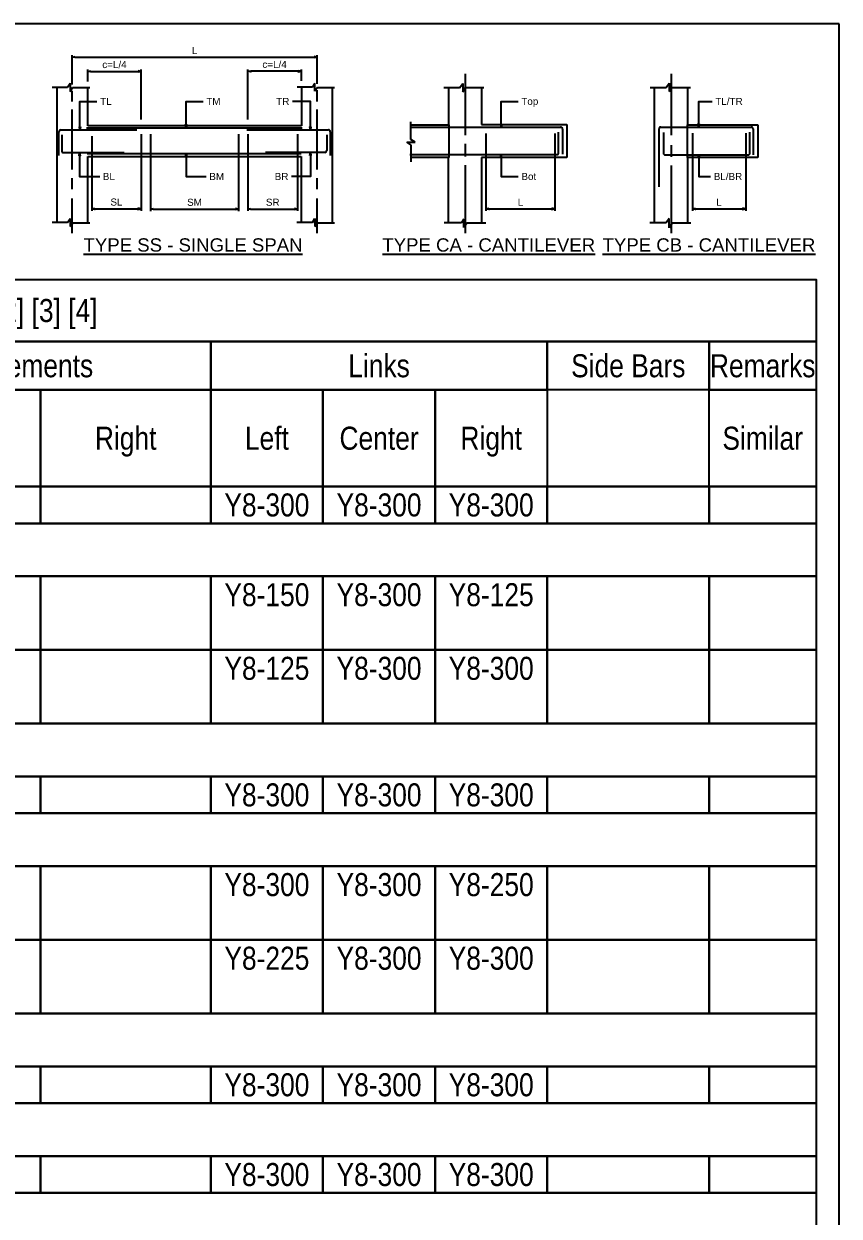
# Model space of a CAD drawing. Extents: x 0 to 206258, y -403073 to 0.
# Drawn here: x 128828 to 132369, y -185036 to -179854 of the extents above; entities that cross this region are included whole.
import ezdxf
from ezdxf.enums import TextEntityAlignment as Align

# ---------------------------------------------------------------- set-up
doc = ezdxf.new("R2010")
doc.units = 0
doc.header["$LTSCALE"] = 1000
for name, color, linetype in [('1', 1, 'Continuous'), ('3', 3, 'Continuous'), ('DIMENSION', 4, 'Continuous'), ('Dimension Line', 5, 'Continuous'), ('INFORMATION', 4, 'Continuous'), ('SHADOW-253', 253, 'Continuous'), ('T200', 231, 'Continuous')]:
    doc.layers.add(name, color=color, linetype=linetype)
for name, color, linetype, true_color in [('Quantity Table Line', 171, 'Continuous', 0xaaaaff), ('Quantity Table Line 2', 171, 'Continuous', 0xaaaaff), ('Quantity Table Text', 8, 'Continuous', 0x414141)]:
    doc.layers.add(name, color=color, linetype=linetype, true_color=true_color)
doc.styles.add('Dimension Text', font='ARIALN.TTF', dxfattribs={"height": 100})
doc.styles.add('Quantity Table Text', font='ARIALN.TTF', dxfattribs={"height": 100})
doc.styles.get("Standard").update_dxf_attribs({"font": 'arial.ttf', "height": 1})
doc.dimstyles.get("Standard").update_dxf_attribs({"dimtxt": 100, "dimasz": 30, "dimexe": 48.3, "dimexo": 103.5, "dimgap": 30, "dimtad": 1, "dimtoh": 1, "dimdec": 1, "dimdsep": 46, "dimtxsty": 'Dimension Text', "dimblk": 'PCDIM_TICK', "dimcen": 0.09, "dimclrd": 5, "dimclre": 5, "dimclrt": 5, "dimadec": 1, "dimazin": 0, "dimtp": 1, "dimtm": 1, "dimtfac": 1, "dimtdec": 4, "dimtofl": 0, "dimtmove": 0, "dimatfit": 3, "dimfxl": 1, "dimtolj": 1, "dimtzin": 0, "dimarcsym": 0})

# ---------------------------------------------------------------- blocks, each defined once
blk = doc.blocks.new('*U2604')
at = {"layer": 'DIMENSION', "transparency": 16777216}
for points in [[(129051.1, -179996.5), (129051.1, -180001.1), (129037.5, -179998.8)], [(130088.2, -179996.5), (130088.2, -180001.1), (130101.8, -179998.8)]]:
    blk.add_hatch(color=7, dxfattribs=at).paths.add_polyline_path(points)
for p, q in [((129037.5, -180117.5), (129037.5, -179990.7)), ((129051.1, -179998.8), (130088.2, -179998.8)), ((130101.8, -180115.3), (130101.8, -179990.7))]:
    blk.add_line(p, q, dxfattribs=at)
for points in [[(129051.1, -179996.5), (129051.1, -180001.1), (129037.5, -179998.8), (129037.5, -179998.8)], [(130088.2, -179996.5), (130088.2, -180001.1), (130101.8, -179998.8), (130101.8, -179998.8)]]:
    blk.add_lwpolyline(points, close=True, dxfattribs=at)
at = {"layer": 'DIMENSION', "color": 40, "transparency": 16777216, "insert": (129569.6, -179969.9), "char_height": 30.61, "width": 15.406, "attachment_point": 5}
blk.add_mtext('\\A1;L', dxfattribs=at)
blk = doc.blocks.new('PCDIM_TICK')
at = {"layer": 'Dimension Line', "color": 0, "transparency": 33554687}
for p, q in [((1.15, 1.15), (-1.15, -1.15)), ((1.61, 0), (0, 0))]:
    blk.add_line(p, q, dxfattribs=at)
blk = doc.blocks.new('*U2605')
at = {"layer": 'DIMENSION', "transparency": 16777216}
for points in [[(129118.4, -180058.6), (129118.4, -180063.2), (129104.8, -180060.9)], [(129323.9, -180058.6), (129323.9, -180063.2), (129337.5, -180060.9)]]:
    blk.add_hatch(color=7, dxfattribs=at).paths.add_polyline_path(points)
for p, q in [((129104.8, -180104.3), (129104.8, -180052.7)), ((129118.4, -180060.9), (129323.9, -180060.9)), ((129337.5, -180270.3), (129337.5, -180052.7))]:
    blk.add_line(p, q, dxfattribs=at)
for points in [[(129118.4, -180058.6), (129118.4, -180063.2), (129104.8, -180060.9), (129104.8, -180060.9)], [(129323.9, -180058.6), (129323.9, -180063.2), (129337.5, -180060.9), (129337.5, -180060.9)]]:
    blk.add_lwpolyline(points, close=True, dxfattribs=at)
at = {"layer": 'DIMENSION', "color": 40, "transparency": 16777216, "insert": (129221.2, -180031.5), "char_height": 30.61, "width": 84.188, "attachment_point": 5}
blk.add_mtext('\\A1;c=L/4', dxfattribs=at)
blk = doc.blocks.new('*U2606')
at = {"layer": 'DIMENSION', "transparency": 16777216}
for points in [[(129813.9, -180058), (129813.9, -180062.5), (129800.3, -180060.3)], [(130019.5, -180058), (130019.5, -180062.5), (130033.1, -180060.3)]]:
    blk.add_hatch(color=7, dxfattribs=at).paths.add_polyline_path(points)
for p, q in [((129800.3, -180270.3), (129800.3, -180052.1)), ((130019.5, -180060.3), (129813.9, -180060.3)), ((130033.1, -180101.9), (130033.1, -180052.1))]:
    blk.add_line(p, q, dxfattribs=at)
for points in [[(129813.9, -180058), (129813.9, -180062.5), (129800.3, -180060.3), (129800.3, -180060.3)], [(130019.5, -180058), (130019.5, -180062.5), (130033.1, -180060.3), (130033.1, -180060.3)]]:
    blk.add_lwpolyline(points, close=True, dxfattribs=at)
at = {"layer": 'DIMENSION', "color": 40, "transparency": 16777216, "insert": (129916.7, -180030.9), "char_height": 30.61, "width": 84.188, "attachment_point": 5}
blk.add_mtext('\\A1;c=L/4', dxfattribs=at)
blk = doc.blocks.new('*U2607')
at = {"layer": 'DIMENSION', "transparency": 16777216}
for points in [[(129136.5, -180656), (129136.5, -180660.6), (129122.9, -180658.3)], [(129323.2, -180656), (129323.2, -180660.6), (129336.8, -180658.3)]]:
    blk.add_hatch(color=7, dxfattribs=at).paths.add_polyline_path(points)
for p, q in [((129122.9, -180342.2), (129122.9, -180666.5)), ((129336.8, -180333.1), (129336.8, -180666.5)), ((129136.5, -180658.3), (129323.2, -180658.3))]:
    blk.add_line(p, q, dxfattribs=at)
for points in [[(129136.5, -180656), (129136.5, -180660.6), (129122.9, -180658.3), (129122.9, -180658.3)], [(129323.2, -180656), (129323.2, -180660.6), (129336.8, -180658.3), (129336.8, -180658.3)]]:
    blk.add_lwpolyline(points, close=True, dxfattribs=at)
at = {"layer": 'DIMENSION', "color": 40, "transparency": 16777216, "insert": (129229.8, -180628.9), "char_height": 30.61, "width": 39.981, "attachment_point": 5}
blk.add_mtext('\\A1;SL', dxfattribs=at)
blk = doc.blocks.new('*U2608')
at = {"layer": 'DIMENSION', "transparency": 16777216}
for points in [[(129390.9, -180657.3), (129390.9, -180661.8), (129377.3, -180659.6)], [(129746.7, -180657.3), (129746.7, -180661.8), (129760.3, -180659.6)]]:
    blk.add_hatch(color=7, dxfattribs=at).paths.add_polyline_path(points)
for p, q in [((129377.3, -180333.1), (129377.3, -180667.7)), ((129760.3, -180333.1), (129760.3, -180667.7)), ((129390.9, -180659.6), (129746.7, -180659.6))]:
    blk.add_line(p, q, dxfattribs=at)
for points in [[(129390.9, -180657.3), (129390.9, -180661.8), (129377.3, -180659.6), (129377.3, -180659.6)], [(129746.7, -180657.3), (129746.7, -180661.8), (129760.3, -180659.6), (129760.3, -180659.6)]]:
    blk.add_lwpolyline(points, close=True, dxfattribs=at)
at = {"layer": 'DIMENSION', "color": 40, "transparency": 16777216, "insert": (129568.8, -180630.1), "char_height": 30.61, "width": 48.228, "attachment_point": 5}
blk.add_mtext('\\A1;SM', dxfattribs=at)
blk = doc.blocks.new('*U2609')
at = {"layer": 'DIMENSION', "transparency": 16777216}
for points in [[(129814.2, -180657), (129814.2, -180661.5), (129800.6, -180659.2)], [(130003.2, -180657), (130003.2, -180661.5), (130016.8, -180659.2)]]:
    blk.add_hatch(color=7, dxfattribs=at).paths.add_polyline_path(points)
for p, q in [((129800.6, -180333.1), (129800.6, -180667.4)), ((130016.8, -180333.1), (130016.8, -180667.4)), ((129814.2, -180659.2), (130003.2, -180659.2))]:
    blk.add_line(p, q, dxfattribs=at)
for points in [[(129814.2, -180657), (129814.2, -180661.5), (129800.6, -180659.2), (129800.6, -180659.2)], [(130003.2, -180657), (130003.2, -180661.5), (130016.8, -180659.2), (130016.8, -180659.2)]]:
    blk.add_lwpolyline(points, close=True, dxfattribs=at)
at = {"layer": 'DIMENSION', "color": 40, "transparency": 16777216, "insert": (129908.7, -180629.8), "char_height": 30.61, "width": 46.504, "attachment_point": 5}
blk.add_mtext('\\A1;SR', dxfattribs=at)
blk = doc.blocks.new('*U2610')
at = {"layer": 'DIMENSION', "transparency": 16777216}
for points in [[(130848.7, -180656), (130848.7, -180660.6), (130835.1, -180658.3)], [(131120.9, -180656), (131120.9, -180660.6), (131134.5, -180658.3)]]:
    blk.add_hatch(color=7, dxfattribs=at).paths.add_polyline_path(points)
for p, q in [((130835.1, -180330.4), (130835.1, -180666.5)), ((131134.5, -180330.4), (131134.5, -180666.5)), ((130848.7, -180658.3), (131120.9, -180658.3))]:
    blk.add_line(p, q, dxfattribs=at)
for points in [[(130848.7, -180656), (130848.7, -180660.6), (130835.1, -180658.3), (130835.1, -180658.3)], [(131120.9, -180656), (131120.9, -180660.6), (131134.5, -180658.3), (131134.5, -180658.3)]]:
    blk.add_lwpolyline(points, close=True, dxfattribs=at)
at = {"layer": 'DIMENSION', "color": 40, "transparency": 16777216, "insert": (130984.8, -180629.4), "char_height": 30.61, "width": 15.406, "attachment_point": 5}
blk.add_mtext('\\A1;L', dxfattribs=at)
blk = doc.blocks.new('*U2611')
at = {"layer": 'DIMENSION', "transparency": 16777216}
for points in [[(131745.2, -180656), (131745.2, -180660.6), (131731.6, -180658.3)], [(131950, -180656), (131950, -180660.6), (131963.6, -180658.3)]]:
    blk.add_hatch(color=7, dxfattribs=at).paths.add_polyline_path(points)
for p, q in [((131731.6, -180329.8), (131731.6, -180666.5)), ((131963.6, -180329.8), (131963.6, -180666.5)), ((131745.2, -180658.3), (131950, -180658.3))]:
    blk.add_line(p, q, dxfattribs=at)
for points in [[(131745.2, -180656), (131745.2, -180660.6), (131731.6, -180658.3), (131731.6, -180658.3)], [(131950, -180656), (131950, -180660.6), (131963.6, -180658.3), (131963.6, -180658.3)]]:
    blk.add_lwpolyline(points, close=True, dxfattribs=at)
at = {"layer": 'DIMENSION', "color": 40, "transparency": 16777216, "insert": (131847.6, -180629.4), "char_height": 30.61, "width": 15.406, "attachment_point": 5}
blk.add_mtext('\\A1;L', dxfattribs=at)

msp = doc.modelspace()

# ---------------------------------------------------------------- hatches: boundary and pattern name
at = {"layer": 'DIMENSION', "transparency": 33554687}
for points in [[(129073.598, -180301.406), (129071.331, -180315.008), (129069.064, -180301.406)], [(129534.967, -180292.264), (129532.7, -180305.866), (129530.433, -180292.264)], [(130074.914, -180301.156), (130072.647, -180314.759), (130070.38, -180301.156)], [(130903.554, -180289.567), (130901.287, -180303.17), (130899.02, -180289.567)], [(131761.594, -180289.013), (131759.327, -180302.616), (131757.06, -180289.013)], [(129067.612, -180427.59), (129069.879, -180413.987), (129072.146, -180427.59)], [(129530.434, -180433.383), (129532.701, -180419.78), (129534.968, -180433.383)], [(130070.313, -180426.892), (130072.58, -180413.289), (130074.847, -180426.892)], [(130898.151, -180436.168), (130900.418, -180422.565), (130902.685, -180436.168)], [(131757.419, -180437.297), (131759.686, -180423.694), (131761.953, -180437.297)]]:
    msp.add_hatch(color=7, dxfattribs=at).paths.add_polyline_path(points)

# ---------------------------------------------------------------- linework, layer by layer
at = {"layer": '1', "transparency": 33554687}
for p, q in [((128979.879, -180426.803), (128979.879, -180323.17)), ((128988.041, -180315.008), (129317.989, -180315.008)), ((129100.337, -180305.866), (130036.964, -180305.866)), ((129795.951, -180314.759), (130150.588, -180314.759)), ((130158.75, -180322.92), (130158.75, -180425.831)), ((130504.559, -180303.17), (131159.523, -180303.17)), ((131150.35, -180414.404), (131150.35, -180325.281)), ((131167.685, -180311.331), (131167.685, -180420.028)), ((131586.973, -180562.622), (131586.973, -180310.778)), ((131595.135, -180302.616), (131986.956, -180302.616)), ((131605.556, -180326.092), (131605.556, -180415.532)), ((131981.718, -180415.532), (131981.718, -180325.756)), ((131995.117, -180310.778), (131995.117, -180423.905)), ((128991.887, -180336.759), (128991.887, -180405.825)), ((130143.597, -180336.308), (130143.597, -180405.127)), ((129000.049, -180413.987), (129263.137, -180413.987)), ((130032.561, -180419.78), (129103.071, -180419.78)), ((130135.436, -180413.289), (129876.567, -180413.289)), ((130504.018, -180422.565), (131142.188, -180422.565)), ((131613.718, -180423.694), (131973.557, -180423.694))]:
    msp.add_line(p, q, dxfattribs=at)
for centre, start, end in [((128988.041, -180323.17), 90, 180), ((130150.588, -180322.92), 0, 90), ((131159.523, -180311.331), 0, 90), ((131595.135, -180310.778), 90, 180), ((131986.956, -180310.778), 0, 90), ((129000.049, -180405.825), 180, 270), ((130135.436, -180405.127), 270, 0), ((131142.188, -180414.404), 270, 0), ((131613.718, -180415.532), 180, 270), ((131973.557, -180415.532), 270, 0)]:
    msp.add_arc(centre, 8.162, start, end, dxfattribs=at)
at = {"layer": '3', "transparency": 33554687}
for p, q in [((128970.665, -180130.731), (128970.665, -180717.773)), ((129104.781, -180297.496), (129104.781, -180130.441)), ((130033.062, -180129.101), (130033.062, -180297.496)), ((130167.659, -180719.536), (130167.659, -180130.441)), ((130673.024, -180292.692), (130673.024, -180132.891)), ((130814.995, -180130.441), (130814.995, -180291.769)), ((131567.412, -180719.773), (131567.412, -180131.596)), ((131710.993, -180130.441), (131710.993, -180292.582)), ((130033.062, -180297.496), (129104.781, -180297.496)), ((130508.872, -180292.692), (130673.024, -180292.692)), ((130814.995, -180291.769), (131186.933, -180291.769)), ((131186.933, -180291.769), (131186.933, -180435.598)), ((131710.993, -180292.582), (132016.354, -180292.582)), ((132016.354, -180292.582), (132016.354, -180435.497)), ((129105.208, -180719.536), (129105.208, -180430.584)), ((129105.208, -180430.584), (130032.719, -180430.584)), ((130032.719, -180430.584), (130032.719, -180717.4)), ((130672.811, -180435.387), (130509.155, -180435.387)), ((130672.811, -180719.536), (130672.811, -180435.387)), ((131186.933, -180435.598), (130815.183, -180435.598)), ((130815.183, -180435.598), (130815.183, -180719.536)), ((132016.354, -180435.497), (131710.899, -180435.497)), ((131710.899, -180435.497), (131710.899, -180719.536))]:
    msp.add_line(p, q, dxfattribs=at)
at = {"layer": 'DIMENSION', "transparency": 33554687}
for p, q in [((130673.024, -180292.692), (130673.024, -180435.387)), ((131710.899, -180435.497), (131710.993, -180292.582))]:
    msp.add_line(p, q, dxfattribs=at)
for points in [[(129071.331, -180301.406), (129071.331, -180191.146), (129145.247, -180191.146)], [(129532.7, -180292.264), (129532.7, -180191.146), (129606.616, -180191.146)], [(130072.647, -180301.156), (130072.647, -180191.146), (129994.489, -180191.146)], [(130901.287, -180289.567), (130901.287, -180191.146), (130975.167, -180191.146)], [(131759.327, -180289.013), (131759.327, -180191.146), (131817.768, -180191.146)], [(129069.879, -180427.59), (129069.879, -180517.535), (129156.901, -180517.535)], [(130072.58, -180426.892), (130072.58, -180517.535), (129990.214, -180517.535)], [(129532.701, -180433.383), (129532.701, -180517.535), (129619.723, -180517.535)], [(130900.418, -180436.168), (130900.418, -180517.535), (130975.533, -180517.535)], [(131759.686, -180437.297), (131759.686, -180517.535), (131811.056, -180517.535)]]:
    msp.add_lwpolyline(points, dxfattribs=at)
for points in [[(129073.598, -180301.406), (129071.331, -180315.008), (129069.064, -180301.406), (129069.064, -180301.406)], [(129534.967, -180292.264), (129532.7, -180305.866), (129530.433, -180292.264), (129530.433, -180292.264)], [(130074.914, -180301.156), (130072.647, -180314.759), (130070.38, -180301.156), (130070.38, -180301.156)], [(130903.554, -180289.567), (130901.287, -180303.17), (130899.02, -180289.567), (130899.02, -180289.567)], [(131761.594, -180289.013), (131759.327, -180302.616), (131757.06, -180289.013), (131757.06, -180289.013)], [(129067.612, -180427.59), (129069.879, -180413.987), (129072.146, -180427.59), (129072.146, -180427.59)], [(129530.434, -180433.383), (129532.701, -180419.78), (129534.968, -180433.383), (129534.968, -180433.383)], [(130070.313, -180426.892), (130072.58, -180413.289), (130074.847, -180426.892), (130074.847, -180426.892)], [(130898.151, -180436.168), (130900.418, -180422.565), (130902.685, -180436.168), (130902.685, -180436.168)], [(131757.419, -180437.297), (131759.686, -180423.694), (131761.953, -180437.297), (131761.953, -180437.297)]]:
    msp.add_lwpolyline(points, close=True, dxfattribs=at)
at = {"layer": 'INFORMATION', "transparency": 33554687}
for p, q in [((129016.455, -180129.697), (129028.126, -180112.577)), ((129028.126, -180112.577), (129028.126, -180148.803)), ((130092.261, -180112.903), (130080.974, -180129.101)), ((130092.261, -180147.3), (130092.261, -180112.903)), ((130720.019, -180132.891), (130734.117, -180112.894)), ((130734.117, -180112.894), (130734.117, -180149.719)), ((131617.193, -180131.596), (131630.769, -180111.391)), ((131630.769, -180111.391), (131630.769, -180148.626)), ((128950.655, -180129.697), (129016.455, -180129.697)), ((129028.126, -180148.803), (129039.3, -180130.441)), ((129039.3, -180130.441), (129113.791, -180130.441)), ((130080.974, -180129.101), (130014.672, -180129.101)), ((130103.472, -180130.441), (130092.261, -180147.3)), ((130103.472, -180130.441), (130177.705, -180130.441)), ((130720.019, -180132.891), (130652.498, -180132.891)), ((130734.117, -180149.719), (130746.484, -180130.441)), ((130746.484, -180130.441), (130826.372, -180130.441)), ((131547.866, -180131.596), (131617.193, -180131.596)), ((131630.769, -180148.626), (131644.345, -180130.441)), ((131644.345, -180130.441), (131723.204, -180130.441)), ((130508.872, -180356.497), (130508.872, -180279.571)), ((130509.155, -180380.105), (130490.683, -180368.535)), ((130490.683, -180368.535), (130527.448, -180368.535)), ((130527.448, -180368.535), (130508.872, -180356.497)), ((130509.155, -180380.105), (130509.155, -180454.247)), ((129017.473, -180717.773), (128950.578, -180717.773)), ((129017.473, -180717.773), (129028.381, -180700.941)), ((129028.381, -180700.941), (129028.381, -180735.727)), ((129028.381, -180735.727), (129039.931, -180719.536)), ((129039.931, -180719.536), (129114.205, -180719.536)), ((130081.399, -180717.4), (130014.123, -180717.4)), ((130081.399, -180717.4), (130092.136, -180700.568)), ((130092.136, -180700.568), (130092.136, -180735.077)), ((130092.136, -180735.077), (130103.812, -180719.536)), ((130103.812, -180719.536), (130176.959, -180719.536)), ((130728.364, -180719.536), (130653.429, -180719.536)), ((130739.345, -180703.475), (130728.364, -180719.536)), ((130739.345, -180739.096), (130739.345, -180703.475)), ((130752.713, -180719.536), (130739.345, -180739.096)), ((130752.713, -180719.536), (130833.874, -180719.536)), ((131617.701, -180719.773), (131547.18, -180719.773)), ((131630.436, -180700.969), (131617.701, -180719.773)), ((131630.436, -180740.477), (131630.436, -180700.969)), ((131644.178, -180719.536), (131630.436, -180740.477)), ((131644.178, -180719.536), (131725.152, -180719.536))]:
    msp.add_line(p, q, dxfattribs=at)
at = {"layer": 'Quantity Table Line', "transparency": 33554687}
msp.add_lwpolyline([(123513.032, -248555.174), (132369.275, -248555.174), (132369.275, -179854.284), (123513.032, -179854.284), (123513.032, -248555.174)], dxfattribs=at)
at = {"layer": 'Quantity Table Line 2', "transparency": 33554687}
for points in [[(123613.032, -181235.174), (123613.032, -180965.174), (132269.275, -180965.174), (132269.275, -181235.174)], [(127420.8, -181445.174), (127420.8, -181235.174), (129639.712, -181235.174), (129639.712, -181445.174)], [(129639.712, -181445.174), (129639.712, -181235.174), (131101.366, -181235.174), (131101.366, -181445.174)], [(131101.366, -181445.174), (131101.366, -181235.174), (131805.17, -181235.174), (131805.17, -181445.174)], [(131805.17, -181445.174), (131805.17, -181235.174), (132269.275, -181235.174), (132269.275, -181445.174)], [(128160.437, -181865.174), (128160.437, -181445.174), (128900.075, -181445.174), (128900.075, -181865.174)], [(128900.075, -181865.174), (128900.075, -181445.174), (129639.712, -181445.174), (129639.712, -181865.174)], [(129639.712, -181865.174), (129639.712, -181445.174), (130126.93, -181445.174), (130126.93, -181865.174)], [(130126.93, -181865.174), (130126.93, -181445.174), (130614.148, -181445.174), (130614.148, -181865.174)], [(130614.148, -181865.174), (130614.148, -181445.174), (131101.366, -181445.174), (131101.366, -181865.174)], [(131805.17, -181865.174), (131805.17, -181445.174), (132269.275, -181445.174), (132269.275, -181865.174)], [(128160.437, -182025.174), (128160.437, -181865.174), (128900.075, -181865.174), (128900.075, -182025.174)], [(128900.075, -182025.174), (128900.075, -181865.174), (129639.712, -181865.174), (129639.712, -182025.174)], [(129639.712, -182025.174), (129639.712, -181865.174), (130126.93, -181865.174), (130126.93, -182025.174)], [(130126.93, -182025.174), (130126.93, -181865.174), (130614.148, -181865.174), (130614.148, -182025.174)], [(130614.148, -182025.174), (130614.148, -181865.174), (131101.366, -181865.174), (131101.366, -182025.174)], [(131101.366, -181865.174), (131101.366, -181865.174), (131805.17, -181865.174), (131805.17, -181865.174)], [(131101.366, -182025.174), (131101.366, -181865.174), (131805.17, -181865.174), (131805.17, -182025.174)], [(131805.17, -182025.174), (131805.17, -181865.174), (132269.275, -181865.174), (132269.275, -182025.174)], [(123613.032, -182255.174), (123613.032, -182025.174), (132269.275, -182025.174), (132269.275, -182255.174)], [(128160.437, -182575.174), (128160.437, -182255.174), (128900.075, -182255.174), (128900.075, -182575.174)], [(128900.075, -182575.174), (128900.075, -182255.174), (129639.712, -182255.174), (129639.712, -182575.174)], [(129639.712, -182575.174), (129639.712, -182255.174), (130126.93, -182255.174), (130126.93, -182575.174)], [(130126.93, -182575.174), (130126.93, -182255.174), (130614.148, -182255.174), (130614.148, -182575.174)], [(130614.148, -182575.174), (130614.148, -182255.174), (131101.366, -182255.174), (131101.366, -182575.174)], [(131101.366, -182575.174), (131101.366, -182255.174), (131805.17, -182255.174), (131805.17, -182575.174)], [(131805.17, -182575.174), (131805.17, -182255.174), (132269.275, -182255.174), (132269.275, -182575.174)], [(128160.437, -182895.174), (128160.437, -182575.174), (128900.075, -182575.174), (128900.075, -182895.174)], [(128900.075, -182895.174), (128900.075, -182575.174), (129639.712, -182575.174), (129639.712, -182895.174)], [(129639.712, -182895.174), (129639.712, -182575.174), (130126.93, -182575.174), (130126.93, -182895.174)], [(130126.93, -182895.174), (130126.93, -182575.174), (130614.148, -182575.174), (130614.148, -182895.174)], [(130614.148, -182895.174), (130614.148, -182575.174), (131101.366, -182575.174), (131101.366, -182895.174)], [(131101.366, -182895.174), (131101.366, -182575.174), (131805.17, -182575.174), (131805.17, -182895.174)], [(131805.17, -182895.174), (131805.17, -182575.174), (132269.275, -182575.174), (132269.275, -182895.174)], [(123613.032, -183125.174), (123613.032, -182895.174), (132269.275, -182895.174), (132269.275, -183125.174)], [(128160.437, -183285.174), (128160.437, -183125.174), (128900.075, -183125.174), (128900.075, -183285.174)], [(128900.075, -183285.174), (128900.075, -183125.174), (129639.712, -183125.174), (129639.712, -183285.174)], [(129639.712, -183285.174), (129639.712, -183125.174), (130126.93, -183125.174), (130126.93, -183285.174)], [(130126.93, -183285.174), (130126.93, -183125.174), (130614.148, -183125.174), (130614.148, -183285.174)], [(130614.148, -183285.174), (130614.148, -183125.174), (131101.366, -183125.174), (131101.366, -183285.174)], [(131101.366, -183285.174), (131101.366, -183125.174), (131805.17, -183125.174), (131805.17, -183285.174)], [(131805.17, -183285.174), (131805.17, -183125.174), (132269.275, -183125.174), (132269.275, -183285.174)], [(123613.032, -183515.174), (123613.032, -183285.174), (132269.275, -183285.174), (132269.275, -183515.174)], [(128160.437, -183835.174), (128160.437, -183515.174), (128900.075, -183515.174), (128900.075, -183835.174)], [(128900.075, -183835.174), (128900.075, -183515.174), (129639.712, -183515.174), (129639.712, -183835.174)], [(129639.712, -183835.174), (129639.712, -183515.174), (130126.93, -183515.174), (130126.93, -183835.174)], [(130126.93, -183835.174), (130126.93, -183515.174), (130614.148, -183515.174), (130614.148, -183835.174)], [(130614.148, -183835.174), (130614.148, -183515.174), (131101.366, -183515.174), (131101.366, -183835.174)], [(131101.366, -183835.174), (131101.366, -183515.174), (131805.17, -183515.174), (131805.17, -183835.174)], [(131805.17, -183835.174), (131805.17, -183515.174), (132269.275, -183515.174), (132269.275, -183835.174)], [(128160.437, -184155.174), (128160.437, -183835.174), (128900.075, -183835.174), (128900.075, -184155.174)], [(128900.075, -184155.174), (128900.075, -183835.174), (129639.712, -183835.174), (129639.712, -184155.174)], [(129639.712, -184155.174), (129639.712, -183835.174), (130126.93, -183835.174), (130126.93, -184155.174)], [(130126.93, -184155.174), (130126.93, -183835.174), (130614.148, -183835.174), (130614.148, -184155.174)], [(130614.148, -184155.174), (130614.148, -183835.174), (131101.366, -183835.174), (131101.366, -184155.174)], [(131101.366, -184155.174), (131101.366, -183835.174), (131805.17, -183835.174), (131805.17, -184155.174)], [(131805.17, -184155.174), (131805.17, -183835.174), (132269.275, -183835.174), (132269.275, -184155.174)], [(123613.032, -184385.174), (123613.032, -184155.174), (132269.275, -184155.174), (132269.275, -184385.174)], [(128160.437, -184545.174), (128160.437, -184385.174), (128900.075, -184385.174), (128900.075, -184545.174)], [(128900.075, -184545.174), (128900.075, -184385.174), (129639.712, -184385.174), (129639.712, -184545.174)], [(129639.712, -184545.174), (129639.712, -184385.174), (130126.93, -184385.174), (130126.93, -184545.174)], [(130126.93, -184545.174), (130126.93, -184385.174), (130614.148, -184385.174), (130614.148, -184545.174)], [(130614.148, -184545.174), (130614.148, -184385.174), (131101.366, -184385.174), (131101.366, -184545.174)], [(131101.366, -184545.174), (131101.366, -184385.174), (131805.17, -184385.174), (131805.17, -184545.174)], [(131805.17, -184545.174), (131805.17, -184385.174), (132269.275, -184385.174), (132269.275, -184545.174)], [(123613.032, -184775.174), (123613.032, -184545.174), (132269.275, -184545.174), (132269.275, -184775.174)], [(128160.437, -184935.174), (128160.437, -184775.174), (128900.075, -184775.174), (128900.075, -184935.174)], [(128900.075, -184935.174), (128900.075, -184775.174), (129639.712, -184775.174), (129639.712, -184935.174)], [(129639.712, -184935.174), (129639.712, -184775.174), (130126.93, -184775.174), (130126.93, -184935.174)], [(130126.93, -184935.174), (130126.93, -184775.174), (130614.148, -184775.174), (130614.148, -184935.174)], [(130614.148, -184935.174), (130614.148, -184775.174), (131101.366, -184775.174), (131101.366, -184935.174)], [(131101.366, -184935.174), (131101.366, -184775.174), (131805.17, -184775.174), (131805.17, -184935.174)], [(131805.17, -184935.174), (131805.17, -184775.174), (132269.275, -184775.174), (132269.275, -184935.174)], [(123613.032, -185165.174), (123613.032, -184935.174), (132269.275, -184935.174), (132269.275, -185165.174)]]:
    msp.add_lwpolyline(points, close=True, dxfattribs=at)
at = {"layer": 'SHADOW-253', "transparency": 33554687}
for p, q in [((130744.838, -180072.19), (130744.838, -180337.775)), ((131640.712, -180338.802), (131640.712, -180072.19)), ((129037.518, -180191.317), (129037.518, -180144.735)), ((130101.765, -180191.317), (130101.765, -180142.477)), ((129037.518, -180487.999), (129037.518, -180226.872)), ((130101.765, -180487.999), (130101.765, -180226.872)), ((130744.838, -180375.499), (130744.838, -180430.33)), ((131640.712, -180431.718), (131640.712, -180381.738)), ((130744.838, -180468.493), (130744.838, -180764.206)), ((131640.712, -180764.206), (131640.712, -180469.21)), ((129037.518, -180573.122), (129037.518, -180525.569)), ((130101.765, -180573.122), (130101.765, -180525.569)), ((129037.518, -180764.206), (129037.518, -180612.794)), ((130101.765, -180764.206), (130101.765, -180612.794))]:
    msp.add_line(p, q, dxfattribs=at)

# ---------------------------------------------------------------- texts
at = {"layer": 'DIMENSION', "color": 40, "transparency": 33554687, "char_height": 30.6064}
for s, insert, width, attachment_point in [('\\A1;TL', (129158.85, -180175.843), 45.11382, 1), ('\\A1;TM', (129620.218, -180175.843), 45.11382, 1), ('\\A1;TR', (129980.886, -180206.449), 53.11236, 9), ('\\A1;Top', (130988.77, -180175.843), 45.55129, 1), ('\\A1;TL/TR', (131831.371, -180175.843), 36.08378, 1), ('\\A1;BL', (129170.504, -180502.232), 44.31302, 1), ('\\A1;BM', (129633.326, -180502.232), 44.31302, 1), ('\\A1;BR', (129976.704, -180532.838), 30.92425, 9), ('\\A1;Bot', (130989.135, -180502.232), 42.55634, 1), ('\\A1;BL/BR', (131824.659, -180502.232), 36.54766, 1)]:
    msp.add_mtext(s, dxfattribs=dict(at, insert=insert, width=width, attachment_point=attachment_point))
at = {"layer": 'Quantity Table Text', "transparency": 33554687, "style": 'Quantity Table Text'}
for s, p in [('Concrete Beam Rebar Schedule:[0] [1] [2] [3] [4] ', (127941.154, -181100.174)), ('Bottom Reinforcements', (128530.256, -181340.174)), ('Links', (130370.539, -181340.174)), ('Side Bars', (131453.268, -181340.174)), ('Remarks', (132037.223, -181340.174)), ('Right', (129269.894, -181655.174)), ('Left', (129883.321, -181655.174)), ('Center', (130370.539, -181655.174)), ('Right', (130857.757, -181655.174)), ('Similar', (132037.223, -181655.174)), ('Y8-300', (129883.321, -181945.174)), ('Y8-300', (130370.539, -181945.174)), ('Y8-300', (130857.757, -181945.174)), ('Y8-300', (129883.321, -183205.174)), ('Y8-300', (130370.539, -183205.174)), ('Y8-300', (130857.757, -183205.174)), ('Y8-300', (129883.321, -184465.174)), ('Y8-300', (130370.539, -184465.174)), ('Y8-300', (130857.757, -184465.174)), ('Y8-300', (129883.321, -184855.174)), ('Y8-300', (130370.539, -184855.174)), ('Y8-300', (130857.757, -184855.174))]:
    msp.add_text(s, height=100, dxfattribs=at).set_placement(p, align=Align.MIDDLE_CENTER)
for s, p in [('Y8-150', (129883.321, -182285.174)), ('Y8-300', (130370.539, -182285.174)), ('Y8-125', (130857.757, -182285.174)), ('Y8-125', (129883.321, -182605.174)), ('Y8-300', (130370.539, -182605.174)), ('Y8-300', (130857.757, -182605.174)), ('Y8-300', (129883.321, -183545.174)), ('Y8-300', (130370.539, -183545.174)), ('Y8-250', (130857.757, -183545.174)), ('Y8-225', (129883.321, -183865.174)), ('Y8-300', (130370.539, -183865.174)), ('Y8-300', (130857.757, -183865.174))]:
    msp.add_text(s, height=100, dxfattribs=at).set_placement(p, align=Align.TOP_CENTER)
at = {"layer": 'T200', "transparency": 33554687}
for s, p in [('%%uTYPE SS - SINGLE SPAN', (129562.538, -180815.3)), ('%%uTYPE CA - CANTILEVER', (130847.052, -180815.3)), ('%%uTYPE CB - CANTILEVER', (131803.776, -180815.3))]:
    msp.add_text(s, height=57.81206, dxfattribs=at).set_placement(p, align=Align.MIDDLE_CENTER)

# ---------------------------------------------------------------- dimensions: what is measured, and where the dimension line sits
at = {"layer": 'DIMENSION', "transparency": 33554687}
for base, p1, p2, text, picture, middle in [((130101.765, -179998.816), (129037.518, -180144.735), (130101.765, -180142.477), 'L', '*U2604', (129569.641, -179969.91)), ((129337.548, -180060.901), (129104.781, -180131.475), (129337.548, -180297.496), 'c=L/4', '*U2605', (129221.164, -180031.483)), ((129800.258, -180060.273), (130033.062, -180129.101), (129800.258, -180297.496), 'c=L/4', '*U2606', (129916.66, -180030.856)), ((129336.809, -180658.291), (129122.869, -180315.008), (129336.809, -180305.866), 'SL', '*U2607', (129229.839, -180628.852)), ((129760.349, -180659.557), (129377.259, -180305.866), (129760.349, -180305.866), 'SM', '*U2608', (129568.804, -180630.118)), ((130016.763, -180659.242), (129800.555, -180305.866), (130016.763, -180305.866), 'SR', '*U2609', (129908.659, -180629.804)), ((131134.508, -180658.291), (130835.102, -180303.17), (131134.508, -180303.17), 'L', '*U2610', (130984.805, -180629.385)), ((131963.558, -180658.291), (131731.601, -180302.616), (131963.558, -180302.616), 'L', '*U2611', (131847.58, -180629.385))]:
    dim = msp.add_linear_dim(base=base, p1=p1, p2=p2, text=text, dimstyle='Standard', override={"dimscale": 13.602839, "dimtxt": 2.25, "dimasz": 1, "dimexe": 2, "dimexo": 0.6, "dimgap": 1, "dimtad": 1, "dimtih": 0, "dimdec": 2, "dimlfac": 1, "dimzin": 5, "dimlunit": 2, "dimpost": '', "dimtxsty": 'Dimension Text', "dimblk": 'PCDIM_TICK', "dimse1": 1, "dimse2": 1, "dimsd2": 0, "dimclrd": 5, "dimclre": 5, "dimclrt": 5, "dimaunit": 0, "dimadec": 1, "dimazin": 0, "dimtol": 0, "dimtp": 0, "dimtm": 0, "dimtmove": 0}, dxfattribs=at)
    dim.commit()
    dim.dimension.update_dxf_attribs({"geometry": picture, "text_midpoint": middle})

doc.saveas('drawing.dxf')
